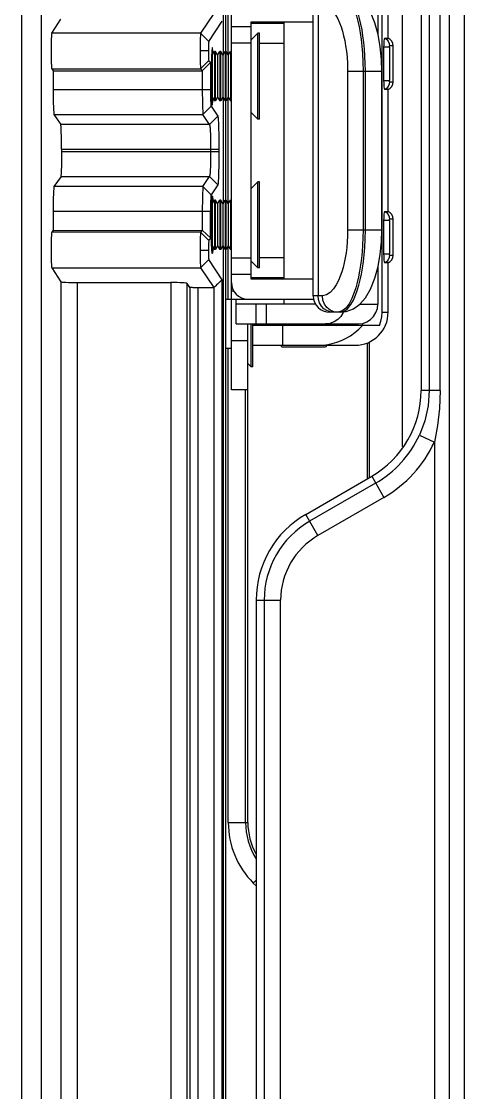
# Model space of a CAD drawing. Header units: millimetres. Extents: x -3132 to 28633, y 682 to 5849.
# Drawn here: x -695.4 to -668.5, y 2300 to 2364.9 of the extents above; entities that cross this region are included whole.
import ezdxf

# ---------------------------------------------------------------- set-up
doc = ezdxf.new("R2010")
doc.units = ezdxf.units.MM

msp = doc.modelspace()

# ---------------------------------------------------------------- linework, layer by layer
at = {"linetype": 'Continuous'}
for p, q in [((-669.454, 1998.486), (-669.454, 2425.883)), ((-668.537, 1997.445), (-668.537, 2425.883)), ((-683.17, 2415.058), (-683.17, 2362.824)), ((-695.402, 2411.041), (-695.402, 2104.595)), ((-672.311, 2339.121), (-672.311, 2406.607)), ((-683.032, 2405.831), (-683.032, 2363.058)), ((-670.683, 2404.047), (-670.683, 2342.522)), ((-670.027, 2342.522), (-670.027, 2404.047)), ((-671.17, 2403.113), (-671.17, 2342.522)), ((-694.176, 2105.401), (-694.176, 2378.386)), ((-682.675, 2342.558), (-682.675, 2371.558)), ((-673.537, 2347.258), (-673.537, 2366.858)), ((-673.171, 2363.858), (-673.171, 2366.858)), ((-682.864, 2362.824), (-682.864, 2366.058)), ((-677.714, 2348.258), (-677.714, 2365.858)), ((-677.417, 2365.858), (-677.417, 2348.258)), ((-673.793, 2366.358), (-673.793, 2364.129)), ((-683.732, 2365.364), (-684.544, 2364.167)), ((-693.564, 2364.167), (-693.004, 2365.007)), ((-684.043, 2363.666), (-683.224, 2364.897)), ((-681.475, 2364.558), (-682.675, 2364.558)), ((-681.475, 2349.258), (-681.475, 2364.858)), ((-681.475, 2364.858), (-677.714, 2364.858)), ((-679.486, 2364.758), (-681.475, 2364.758)), ((-681.375, 2364.758), (-681.375, 2364.858)), ((-679.486, 2364.858), (-679.486, 2349.258)), ((-684.544, 2364.167), (-693.564, 2364.167)), ((-684.043, 2363.666), (-684.544, 2364.167)), ((-681.075, 2364.158), (-681.475, 2363.755)), ((-681.075, 2358.958), (-681.075, 2364.158)), ((-680.975, 2364.158), (-681.075, 2364.158)), ((-680.975, 2358.958), (-680.975, 2364.158)), ((-673.383, 2363.858), (-673.171, 2363.858)), ((-684.061, 2363.179), (-684.062, 2363.086)), ((-684.06, 2363.3), (-684.061, 2363.24)), ((-684.061, 2363.24), (-684.061, 2363.179)), ((-684.058, 2363.417), (-684.06, 2363.359)), ((-684.06, 2363.359), (-684.06, 2363.3)), ((-684.057, 2363.471), (-684.058, 2363.417)), ((-681.475, 2363.558), (-682.675, 2363.558)), ((-680.975, 2363.558), (-679.486, 2363.558)), ((-673.443, 2363.308), (-673.443, 2361.308)), ((-673.094, 2363.308), (-673.443, 2363.308)), ((-673.094, 2363.308), (-673.094, 2361.308)), ((-672.871, 2363.4), (-673.084, 2363.4)), ((-672.871, 2361.216), (-672.871, 2363.4)), ((-684.062, 2363.086), (-684.563, 2363.086)), ((-683.834, 2362.824), (-683.873, 2362.89)), ((-683.834, 2362.824), (-683.699, 2363.058)), ((-683.834, 2362.824), (-683.834, 2360.292)), ((-683.699, 2363.058), (-683.699, 2360.058)), ((-683.645, 2363.058), (-683.699, 2363.058)), ((-683.645, 2360.058), (-683.645, 2363.058)), ((-683.51, 2362.824), (-683.645, 2363.058)), ((-683.51, 2362.824), (-683.374, 2363.058)), ((-683.51, 2362.824), (-683.51, 2360.292)), ((-683.374, 2363.058), (-683.374, 2360.058)), ((-683.32, 2363.058), (-683.374, 2363.058)), ((-683.32, 2360.058), (-683.32, 2363.058)), ((-683.185, 2362.824), (-683.32, 2363.058)), ((-683.185, 2362.824), (-683.05, 2363.058)), ((-683.185, 2362.824), (-683.185, 2360.292)), ((-683.05, 2363.058), (-683.05, 2360.058)), ((-682.996, 2363.058), (-683.05, 2363.058)), ((-682.996, 2360.058), (-682.996, 2363.058)), ((-682.86, 2362.824), (-682.996, 2363.058)), ((-682.86, 2362.824), (-682.725, 2363.058)), ((-682.86, 2362.824), (-682.86, 2360.292)), ((-682.725, 2363.058), (-682.725, 2360.058)), ((-682.675, 2363.058), (-682.725, 2363.058)), ((-693.564, 2362.006), (-684.544, 2362.006)), ((-693.564, 2362.006), (-693.477, 2361.875)), ((-693.477, 2361.907), (-693.477, 2360.741)), ((-693.477, 2361.875), (-684.44, 2361.874)), ((-684.544, 2362.006), (-684.063, 2362.486)), ((-684.544, 2362.006), (-684.444, 2361.887)), ((-683.939, 2362.389), (-684.44, 2361.883)), ((-684.44, 2361.883), (-684.44, 2360.741)), ((-683.92, 2362.369), (-684.063, 2362.486)), ((-675.629, 2361.858), (-675.629, 2352.258)), ((-675.629, 2361.858), (-673.55, 2361.858)), ((-674.694, 2361.858), (-674.694, 2352.258)), ((-674.55, 2352.258), (-674.55, 2361.858)), ((-673.55, 2352.258), (-673.55, 2361.858)), ((-673.443, 2361.308), (-673.094, 2361.308)), ((-673.084, 2361.216), (-672.871, 2361.216)), ((-683.939, 2360.741), (-693.477, 2360.741)), ((-683.939, 2360.56), (-683.938, 2360.45)), ((-673.171, 2360.758), (-673.383, 2360.758)), ((-673.171, 2353.358), (-673.171, 2360.758)), ((-683.938, 2360.45), (-683.936, 2360.341)), ((-683.936, 2360.341), (-683.934, 2360.234)), ((-683.934, 2360.234), (-683.932, 2360.133)), ((-683.932, 2360.133), (-683.93, 2360.07)), ((-683.93, 2360.07), (-683.928, 2360.011)), ((-683.928, 2360.011), (-683.926, 2359.957)), ((-683.926, 2359.957), (-683.924, 2359.909)), ((-683.834, 2360.292), (-683.873, 2360.225)), ((-683.834, 2360.292), (-683.699, 2360.058)), ((-683.804, 2360.049), (-683.796, 2360.227)), ((-683.645, 2360.058), (-683.699, 2360.058)), ((-683.51, 2360.292), (-683.645, 2360.058)), ((-683.51, 2360.292), (-683.374, 2360.058)), ((-683.32, 2360.058), (-683.374, 2360.058)), ((-683.185, 2360.292), (-683.32, 2360.058)), ((-683.185, 2360.292), (-683.05, 2360.058)), ((-683.17, 2360.292), (-683.17, 2353.824)), ((-682.996, 2360.058), (-683.05, 2360.058)), ((-683.032, 2360.058), (-683.032, 2358.465)), ((-682.86, 2360.292), (-682.996, 2360.058)), ((-682.864, 2353.824), (-682.864, 2360.292)), ((-682.86, 2360.292), (-682.725, 2360.058)), ((-682.675, 2360.058), (-682.725, 2360.058)), ((-684.413, 2359.463), (-684.411, 2359.399)), ((-683.906, 2359.744), (-684.407, 2359.243)), ((-683.906, 2359.744), (-683.499, 2359.133)), ((-681.075, 2358.958), (-681.475, 2359.361)), ((-693.427, 2359.243), (-684.407, 2359.243)), ((-693.427, 2359.243), (-693.02, 2358.632)), ((-684, 2358.632), (-693.02, 2358.632)), ((-684, 2358.632), (-684.407, 2359.243)), ((-683.499, 2359.133), (-684, 2358.632)), ((-683.467, 2358.857), (-683.463, 2358.782)), ((-683.463, 2358.782), (-683.459, 2358.699)), ((-683.459, 2358.699), (-683.456, 2358.608)), ((-683.456, 2358.608), (-683.452, 2358.509)), ((-680.975, 2358.958), (-681.075, 2358.958)), ((-683.945, 2358.035), (-683.943, 2357.947)), ((-683.452, 2358.509), (-683.449, 2358.404)), ((-683.449, 2358.404), (-683.446, 2358.293)), ((-683.446, 2358.293), (-683.443, 2358.178)), ((-683.443, 2358.178), (-683.441, 2358.06)), ((-683.441, 2358.06), (-683.439, 2357.938)), ((-683.032, 2358.464), (-683.032, 2355.652)), ((-683.943, 2357.947), (-683.942, 2357.856)), ((-683.942, 2357.856), (-683.941, 2357.76)), ((-683.937, 2357.349), (-683.936, 2357.242)), ((-683.439, 2357.938), (-683.437, 2357.815)), ((-683.437, 2357.815), (-683.436, 2357.691)), ((-683.436, 2357.691), (-683.434, 2357.567)), ((-683.434, 2357.567), (-683.434, 2357.442)), ((-683.434, 2357.442), (-683.433, 2357.319)), ((-683.433, 2357.319), (-683.433, 2357.196)), ((-692.97, 2357.134), (-692.97, 2356.981)), ((-692.97, 2357.134), (-683.433, 2357.134)), ((-683.433, 2356.981), (-692.97, 2356.981)), ((-683.938, 2356.71), (-683.94, 2356.397)), ((-683.937, 2356.818), (-683.938, 2356.71)), ((-683.936, 2357.242), (-683.934, 2357.134)), ((-683.934, 2357.134), (-683.934, 2356.981)), ((-683.433, 2356.735), (-683.434, 2356.611)), ((-683.433, 2357.196), (-683.433, 2356.859)), ((-683.433, 2356.859), (-683.433, 2356.735)), ((-683.941, 2356.299), (-683.943, 2356.203)), ((-683.94, 2356.397), (-683.941, 2356.299)), ((-683.44, 2356.117), (-683.442, 2355.997)), ((-683.438, 2356.239), (-683.44, 2356.117)), ((-683.436, 2356.362), (-683.438, 2356.239)), ((-683.435, 2356.487), (-683.436, 2356.362)), ((-683.434, 2356.611), (-683.435, 2356.487)), ((-692.995, 2355.483), (-693.427, 2354.872)), ((-692.995, 2355.483), (-684, 2355.483)), ((-684.407, 2354.872), (-684, 2355.483)), ((-683.499, 2354.983), (-684, 2355.483)), ((-683.458, 2355.462), (-683.461, 2355.374)), ((-683.454, 2355.557), (-683.458, 2355.462)), ((-683.451, 2355.659), (-683.454, 2355.557)), ((-683.447, 2355.767), (-683.451, 2355.659)), ((-683.445, 2355.88), (-683.447, 2355.767)), ((-683.442, 2355.997), (-683.445, 2355.88)), ((-683.032, 2355.65), (-683.032, 2354.058)), ((-684.407, 2354.872), (-693.427, 2354.872)), ((-683.906, 2354.372), (-684.407, 2354.872)), ((-683.499, 2354.983), (-683.906, 2354.372)), ((-681.075, 2355.158), (-681.475, 2354.755)), ((-681.075, 2349.958), (-681.075, 2355.158)), ((-680.975, 2355.158), (-681.075, 2355.158)), ((-680.975, 2349.958), (-680.975, 2355.158)), ((-683.929, 2354.076), (-683.931, 2354.015)), ((-683.927, 2354.132), (-683.929, 2354.076)), ((-683.834, 2353.824), (-683.699, 2354.058)), ((-683.804, 2354.067), (-683.796, 2353.889)), ((-683.699, 2354.058), (-683.699, 2351.058)), ((-683.645, 2354.058), (-683.699, 2354.058)), ((-683.645, 2351.058), (-683.645, 2354.058)), ((-683.51, 2353.824), (-683.645, 2354.058)), ((-683.51, 2353.824), (-683.374, 2354.058)), ((-683.374, 2354.058), (-683.374, 2351.058)), ((-683.32, 2354.058), (-683.374, 2354.058)), ((-683.32, 2351.058), (-683.32, 2354.058)), ((-683.185, 2353.824), (-683.32, 2354.058)), ((-683.185, 2353.824), (-683.05, 2354.058)), ((-683.05, 2354.058), (-683.05, 2351.058)), ((-682.996, 2354.058), (-683.05, 2354.058)), ((-682.996, 2351.058), (-682.996, 2354.058)), ((-682.86, 2353.824), (-682.996, 2354.058)), ((-682.86, 2353.824), (-682.725, 2354.058)), ((-682.725, 2354.058), (-682.725, 2351.058)), ((-682.675, 2354.058), (-682.725, 2354.058)), ((-684.427, 2353.976), (-684.436, 2353.605)), ((-683.938, 2353.629), (-683.939, 2353.52)), ((-683.939, 2353.52), (-683.939, 2353.375)), ((-683.937, 2353.739), (-683.938, 2353.629)), ((-683.935, 2353.846), (-683.937, 2353.739)), ((-683.933, 2353.949), (-683.935, 2353.846)), ((-683.931, 2354.015), (-683.933, 2353.949)), ((-683.834, 2353.824), (-683.873, 2353.89)), ((-683.834, 2353.824), (-683.834, 2351.292)), ((-683.51, 2353.824), (-683.51, 2351.292)), ((-683.185, 2353.824), (-683.185, 2351.292)), ((-682.86, 2353.824), (-682.86, 2351.292)), ((-693.477, 2353.375), (-693.477, 2352.208)), ((-693.477, 2353.375), (-683.939, 2353.375)), ((-684.44, 2353.375), (-684.44, 2352.225)), ((-683.939, 2351.727), (-683.939, 2353.375)), ((-673.443, 2352.808), (-673.443, 2350.808)), ((-673.094, 2352.808), (-673.443, 2352.808)), ((-673.383, 2353.358), (-673.171, 2353.358)), ((-673.094, 2352.808), (-673.094, 2350.808)), ((-672.871, 2352.9), (-673.084, 2352.9)), ((-672.871, 2350.716), (-672.871, 2352.9)), ((-693.477, 2352.241), (-693.564, 2352.11)), ((-684.544, 2352.11), (-693.564, 2352.11)), ((-693.477, 2352.208), (-684.44, 2352.225)), ((-684.44, 2352.225), (-684.544, 2352.11)), ((-684.056, 2351.623), (-684.544, 2352.11)), ((-683.92, 2351.746), (-684.44, 2352.225)), ((-675.629, 2352.258), (-673.55, 2352.258)), ((-684.056, 2351.623), (-683.92, 2351.746)), ((-684.563, 2351.03), (-684.062, 2351.03)), ((-684.062, 2351.03), (-684.061, 2350.936)), ((-684.061, 2350.936), (-684.061, 2350.876)), ((-684.061, 2350.876), (-684.06, 2350.816)), ((-684.06, 2350.816), (-684.06, 2350.756)), ((-683.834, 2351.292), (-683.873, 2351.225)), ((-683.834, 2351.292), (-683.699, 2351.058)), ((-683.645, 2351.058), (-683.699, 2351.058)), ((-683.51, 2351.292), (-683.645, 2351.058)), ((-683.51, 2351.292), (-683.374, 2351.058)), ((-683.32, 2351.058), (-683.374, 2351.058)), ((-683.185, 2351.292), (-683.32, 2351.058)), ((-683.185, 2351.292), (-683.05, 2351.058)), ((-683.17, 2351.292), (-683.17, 2122.824)), ((-682.996, 2351.058), (-683.05, 2351.058)), ((-683.032, 2351.058), (-683.032, 2246.396)), ((-682.86, 2351.292), (-682.996, 2351.058)), ((-682.864, 2348.058), (-682.864, 2351.292)), ((-682.86, 2351.292), (-682.725, 2351.058)), ((-682.675, 2351.058), (-682.725, 2351.058)), ((-684.544, 2349.949), (-684.043, 2350.449)), ((-684.06, 2350.756), (-684.058, 2350.699)), ((-684.058, 2350.699), (-684.057, 2350.645)), ((-684.057, 2350.645), (-684.055, 2350.596)), ((-683.224, 2349.219), (-684.043, 2350.449)), ((-682.675, 2350.558), (-681.475, 2350.558)), ((-681.075, 2349.958), (-681.475, 2350.361)), ((-679.486, 2350.558), (-680.975, 2350.558)), ((-673.443, 2350.808), (-673.094, 2350.808)), ((-673.171, 2350.258), (-673.383, 2350.258)), ((-673.171, 2347.258), (-673.171, 2350.258)), ((-673.084, 2350.716), (-672.871, 2350.716)), ((-693.564, 2349.949), (-684.544, 2349.949)), ((-693.564, 2349.949), (-693.004, 2349.108)), ((-684.544, 2349.949), (-683.732, 2348.752)), ((-682.675, 2349.558), (-681.475, 2349.558)), ((-680.975, 2349.958), (-681.075, 2349.958)), ((-673.793, 2349.986), (-673.793, 2347.758)), ((-693.004, 2349.108), (-693.004, 2125.007)), ((-692.005, 2125.058), (-692.005, 2349.058)), ((-692.005, 2349.058), (-686.346, 2349.058)), ((-686.346, 2349.058), (-686.346, 2125.058)), ((-685.346, 2125.108), (-685.346, 2349.007)), ((-685.188, 2348.769), (-685.346, 2349.007)), ((-683.569, 2348.913), (-683.621, 2348.862)), ((-683.52, 2348.961), (-683.569, 2348.913)), ((-683.474, 2349.004), (-683.52, 2348.961)), ((-683.433, 2349.044), (-683.474, 2349.004)), ((-683.395, 2349.078), (-683.433, 2349.044)), ((-683.224, 2124.897), (-683.224, 2349.219)), ((-681.475, 2349.358), (-679.486, 2349.358)), ((-677.714, 2349.258), (-681.475, 2349.258)), ((-681.375, 2349.258), (-681.375, 2349.358)), ((-685.188, 2348.769), (-685.188, 2125.347)), ((-684.955, 2348.748), (-684.994, 2348.749)), ((-684.914, 2348.746), (-684.955, 2348.748)), ((-684.871, 2348.745), (-684.914, 2348.746)), ((-684.827, 2348.744), (-684.871, 2348.745)), ((-684.781, 2348.744), (-684.827, 2348.744)), ((-684.735, 2348.744), (-684.781, 2348.744)), ((-683.732, 2348.743), (-684.735, 2348.744)), ((-684.688, 2125.372), (-684.688, 2348.743)), ((-683.676, 2348.808), (-683.732, 2348.752)), ((-683.732, 2348.752), (-683.732, 2125.364)), ((-683.621, 2348.862), (-683.676, 2348.808)), ((-682.675, 2348.558), (-682.535, 2348.558)), ((-677.158, 2348.258), (-677.714, 2348.258)), ((-683.025, 2348.058), (-677.695, 2348.058)), ((-682.375, 2346.558), (-682.375, 2348.058)), ((-677.573, 2347.758), (-682.375, 2347.758)), ((-681.175, 2346.558), (-681.175, 2347.758)), ((-680.57, 2347.758), (-680.57, 2346.558)), ((-679.486, 2348.058), (-679.486, 2347.758)), ((-674.886, 2347.758), (-673.793, 2347.758)), ((-676.078, 2347.258), (-676.714, 2347.258)), ((-676.483, 2347.258), (-676.691, 2347.283)), ((-675.971, 2347.327), (-676.224, 2347.258)), ((-673.537, 2347.258), (-673.171, 2347.258)), ((-682.375, 2346.558), (-674.978, 2346.558)), ((-681.675, 2342.558), (-681.675, 2346.558)), ((-681.475, 2343.958), (-681.475, 2346.558)), ((-681.375, 2343.958), (-681.375, 2346.558)), ((-673.702, 2346.458), (-681.375, 2346.458)), ((-679.556, 2345.258), (-679.556, 2346.458)), ((-679.486, 2346.558), (-679.486, 2346.458)), ((-677.086, 2346.558), (-677.086, 2346.458)), ((-674.722, 2346.587), (-674.722, 2346.458)), ((-682.675, 2345.058), (-683.025, 2345.058)), ((-682.864, 2316.355), (-682.864, 2345.058)), ((-682.675, 2345.558), (-681.675, 2345.558)), ((-681.375, 2345.258), (-675.171, 2345.258)), ((-679.586, 2345.158), (-676.986, 2345.158)), ((-674.45, 2345.404), (-674.45, 2337.164)), ((-674.308, 2337.246), (-674.308, 2345.454)), ((-681.475, 2343.958), (-681.675, 2344.159)), ((-681.375, 2343.958), (-681.475, 2343.958)), ((-681.675, 2342.558), (-682.675, 2342.558)), ((-681.811, 2316.355), (-681.811, 2342.558)), ((-681.676, 2316.355), (-681.676, 2342.558)), ((-670.027, 2342.522), (-671.17, 2342.522)), ((-671.279, 2339.817), (-670.37, 2339.4)), ((-670.37, 2339.4), (-670.37, 2134.716)), ((-678.17, 2335.016), (-674.17, 2337.326)), ((-674.17, 2337.326), (-673.429, 2336.042)), ((-673.929, 2336.907), (-677.929, 2334.598)), ((-673.429, 2336.042), (-677.429, 2333.733)), ((-677.429, 2333.733), (-678.17, 2335.016)), ((-681.17, 2329.82), (-681.17, 2251.954)), ((-681.17, 2329.82), (-679.688, 2329.82)), ((-680.687, 2329.82), (-680.687, 2144.295)), ((-679.688, 2144.295), (-679.688, 2329.82)), ((-682.864, 2316.355), (-681.676, 2316.355)), ((-681.17, 2312.861), (-681.345, 2312.686)), ((-681.345, 2312.686), (-681.17, 2312.512))]:
    msp.add_line(p, q, dxfattribs=at)
for points in [[(-676.224, 2366.858), (-675.978, 2366.793), (-675.765, 2366.627), (-675.581, 2366.394), (-675.425, 2366.122), (-675.295, 2365.831), (-675.187, 2365.532), (-675.093, 2365.224), (-675.01, 2364.899), (-674.935, 2364.55), (-674.869, 2364.179), (-674.813, 2363.788), (-674.767, 2363.378), (-674.73, 2362.934), (-674.705, 2362.434), (-674.694, 2361.858)], [(-674.55, 2361.858), (-674.557, 2362.339), (-674.576, 2362.782), (-674.606, 2363.204), (-674.647, 2363.607), (-674.697, 2363.995), (-674.756, 2364.366), (-674.825, 2364.717), (-674.902, 2365.05), (-674.992, 2365.375), (-675.101, 2365.701), (-675.235, 2366.027), (-675.399, 2366.336), (-675.597, 2366.603), (-675.826, 2366.789), (-676.079, 2366.858)], [(-673.55, 2361.858), (-673.573, 2362.576), (-673.648, 2363.337), (-673.779, 2364.077), (-673.972, 2364.785), (-674.237, 2365.445), (-674.55, 2365.974), (-674.89, 2366.363), (-675.278, 2366.646), (-675.703, 2366.813), (-676.078, 2366.858)], [(-677.158, 2365.858), (-676.912, 2365.806), (-676.699, 2365.674), (-676.515, 2365.487), (-676.359, 2365.269), (-676.229, 2365.036), (-676.121, 2364.797), (-676.027, 2364.551), (-675.944, 2364.291), (-675.869, 2364.011), (-675.803, 2363.715), (-675.747, 2363.402), (-675.701, 2363.074), (-675.664, 2362.719), (-675.639, 2362.319), (-675.629, 2361.858)], [(-684.544, 2364.167), (-684.55, 2364.069), (-684.559, 2363.829), (-684.56, 2363.484), (-684.563, 2363.086)], [(-673.383, 2363.858), (-673.397, 2363.839), (-673.412, 2363.784), (-673.424, 2363.697), (-673.434, 2363.584), (-673.44, 2363.451), (-673.443, 2363.308)], [(-673.383, 2363.858), (-673.261, 2363.782), (-673.167, 2363.676), (-673.106, 2363.545), (-673.084, 2363.4)], [(-684.043, 2363.666), (-684.044, 2363.665), (-684.045, 2363.661), (-684.046, 2363.656), (-684.048, 2363.648), (-684.049, 2363.639), (-684.05, 2363.627), (-684.051, 2363.614), (-684.052, 2363.599), (-684.053, 2363.582), (-684.054, 2363.563), (-684.054, 2363.542), (-684.055, 2363.52), (-684.057, 2363.471)], [(-683.837, 2363.306), (-683.846, 2363.279), (-683.866, 2363.067)], [(-683.796, 2362.889), (-683.804, 2363.075), (-683.824, 2363.283), (-683.837, 2363.306)], [(-673.094, 2363.308), (-673.093, 2363.343), (-673.091, 2363.373), (-673.088, 2363.393), (-673.084, 2363.4)], [(-684.563, 2363.086), (-684.56, 2362.688), (-684.559, 2362.343), (-684.55, 2362.104), (-684.544, 2362.006)], [(-684.062, 2363.086), (-684.059, 2362.792), (-684.053, 2362.595), (-684.043, 2362.467)], [(-683.866, 2363.067), (-683.882, 2362.665), (-683.892, 2362.134), (-683.896, 2361.558)], [(-683.939, 2362.389), (-683.939, 2360.705), (-683.939, 2360.56)], [(-683.896, 2361.558), (-683.892, 2360.963), (-683.881, 2360.432)], [(-673.443, 2361.308), (-673.441, 2361.166), (-673.434, 2361.033), (-673.424, 2360.92), (-673.412, 2360.832), (-673.398, 2360.777), (-673.383, 2360.758)], [(-673.084, 2361.216), (-673.105, 2361.074), (-673.164, 2360.945), (-673.259, 2360.836), (-673.383, 2360.758)], [(-673.084, 2361.216), (-673.088, 2361.223), (-673.091, 2361.243), (-673.093, 2361.273), (-673.094, 2361.308)], [(-684.44, 2360.741), (-684.438, 2360.629), (-684.436, 2360.51)], [(-684.436, 2360.51), (-684.427, 2360.14), (-684.425, 2360.022)], [(-684.425, 2360.022), (-684.422, 2359.805), (-684.42, 2359.708), (-684.418, 2359.618), (-684.413, 2359.463)], [(-683.924, 2359.909), (-683.923, 2359.887), (-683.921, 2359.867), (-683.92, 2359.848), (-683.919, 2359.83), (-683.918, 2359.815), (-683.916, 2359.8), (-683.915, 2359.788), (-683.914, 2359.777), (-683.913, 2359.768), (-683.911, 2359.76), (-683.91, 2359.753), (-683.909, 2359.749), (-683.908, 2359.745), (-683.906, 2359.744)], [(-683.881, 2360.432), (-683.865, 2360.041), (-683.845, 2359.833), (-683.837, 2359.81)], [(-683.837, 2359.81), (-683.824, 2359.836), (-683.804, 2360.049)], [(-684.411, 2359.399), (-684.41, 2359.304), (-684.409, 2359.273), (-684.408, 2359.253), (-684.407, 2359.243)], [(-684, 2358.632), (-683.998, 2358.629), (-683.997, 2358.623), (-683.995, 2358.615), (-683.993, 2358.606), (-683.991, 2358.595), (-683.988, 2358.581), (-683.986, 2358.566), (-683.983, 2358.549), (-683.98, 2358.531), (-683.977, 2358.51), (-683.975, 2358.488), (-683.972, 2358.466), (-683.97, 2358.444), (-683.967, 2358.422), (-683.965, 2358.397), (-683.963, 2358.369), (-683.96, 2358.338), (-683.958, 2358.304), (-683.955, 2358.27), (-683.953, 2358.234), (-683.951, 2358.197), (-683.95, 2358.159), (-683.948, 2358.119), (-683.946, 2358.077), (-683.945, 2358.035)], [(-683.499, 2359.133), (-683.497, 2359.13), (-683.495, 2359.125), (-683.493, 2359.118), (-683.491, 2359.108), (-683.488, 2359.097), (-683.486, 2359.083), (-683.484, 2359.067), (-683.482, 2359.049), (-683.48, 2359.028), (-683.478, 2359.005), (-683.476, 2358.98), (-683.474, 2358.953), (-683.471, 2358.923), (-683.469, 2358.891), (-683.467, 2358.857)], [(-683.941, 2357.76), (-683.939, 2357.61), (-683.939, 2357.559), (-683.937, 2357.349)], [(-692.97, 2356.981), (-692.977, 2356.254), (-692.995, 2355.709), (-693.02, 2355.483)], [(-683.934, 2356.981), (-683.935, 2356.927), (-683.937, 2356.818)], [(-683.943, 2356.203), (-683.944, 2356.113), (-683.946, 2356.069), (-683.947, 2356.026), (-683.948, 2355.985), (-683.95, 2355.945), (-683.952, 2355.906), (-683.954, 2355.869), (-683.956, 2355.833), (-683.958, 2355.799), (-683.961, 2355.768), (-683.963, 2355.741), (-683.965, 2355.717), (-683.967, 2355.696), (-683.969, 2355.675), (-683.972, 2355.654), (-683.974, 2355.631), (-683.977, 2355.609), (-683.98, 2355.588), (-683.983, 2355.568), (-683.985, 2355.551), (-683.988, 2355.536), (-683.991, 2355.522), (-683.993, 2355.51), (-683.995, 2355.501), (-683.997, 2355.493), (-683.998, 2355.487), (-684, 2355.483)], [(-683.461, 2355.374), (-683.465, 2355.295), (-683.467, 2355.259), (-683.469, 2355.224), (-683.471, 2355.192), (-683.474, 2355.163), (-683.476, 2355.135), (-683.478, 2355.11), (-683.48, 2355.087), (-683.482, 2355.067), (-683.484, 2355.049), (-683.486, 2355.033), (-683.488, 2355.019), (-683.491, 2355.007), (-683.493, 2354.998), (-683.495, 2354.991), (-683.497, 2354.986), (-683.499, 2354.983)], [(-684.41, 2354.812), (-684.411, 2354.716), (-684.413, 2354.652), (-684.418, 2354.498)], [(-684.407, 2354.872), (-684.408, 2354.862), (-684.409, 2354.843), (-684.41, 2354.812)], [(-684.422, 2354.31), (-684.425, 2354.094), (-684.427, 2353.976)], [(-684.418, 2354.498), (-684.42, 2354.408), (-684.422, 2354.31)], [(-683.906, 2354.372), (-683.908, 2354.37), (-683.909, 2354.367), (-683.91, 2354.362), (-683.911, 2354.356), (-683.913, 2354.348), (-683.914, 2354.339), (-683.915, 2354.328), (-683.916, 2354.315), (-683.918, 2354.301), (-683.919, 2354.285), (-683.92, 2354.268), (-683.921, 2354.249), (-683.923, 2354.229), (-683.924, 2354.207), (-683.925, 2354.183), (-683.927, 2354.132)], [(-683.881, 2353.685), (-683.865, 2354.076), (-683.845, 2354.283), (-683.837, 2354.306)], [(-683.837, 2354.306), (-683.824, 2354.279), (-683.804, 2354.067)], [(-684.436, 2353.605), (-684.438, 2353.487), (-684.44, 2353.375)], [(-683.896, 2352.558), (-683.892, 2353.157), (-683.881, 2353.685)], [(-673.383, 2353.358), (-673.397, 2353.339), (-673.412, 2353.284), (-673.424, 2353.197), (-673.434, 2353.084), (-673.44, 2352.951), (-673.443, 2352.808)], [(-673.383, 2353.358), (-673.261, 2353.282), (-673.167, 2353.176), (-673.106, 2353.045), (-673.084, 2352.9)], [(-673.094, 2352.808), (-673.093, 2352.843), (-673.091, 2352.873), (-673.088, 2352.893), (-673.084, 2352.9)], [(-684.544, 2352.11), (-684.55, 2352.012), (-684.559, 2351.773), (-684.56, 2351.428), (-684.563, 2351.03)], [(-683.866, 2351.049), (-683.882, 2351.448), (-683.892, 2351.98), (-683.896, 2352.558)], [(-675.629, 2352.258), (-675.636, 2351.873), (-675.655, 2351.518), (-675.685, 2351.181), (-675.725, 2350.858), (-675.775, 2350.548), (-675.835, 2350.251), (-675.903, 2349.97), (-675.981, 2349.704), (-676.071, 2349.444), (-676.18, 2349.183), (-676.314, 2348.923), (-676.478, 2348.675), (-676.676, 2348.462), (-676.905, 2348.313), (-677.158, 2348.258)], [(-676.079, 2347.258), (-675.834, 2347.323), (-675.62, 2347.488), (-675.436, 2347.721), (-675.28, 2347.994), (-675.151, 2348.285), (-675.042, 2348.584), (-674.948, 2348.892), (-674.865, 2349.217), (-674.79, 2349.566), (-674.725, 2349.937), (-674.668, 2350.327), (-674.622, 2350.737), (-674.586, 2351.181), (-674.56, 2351.682), (-674.55, 2352.258)], [(-676.078, 2347.258), (-675.707, 2347.302), (-675.281, 2347.468), (-674.892, 2347.751), (-674.552, 2348.139), (-674.239, 2348.668), (-673.973, 2349.327), (-673.78, 2350.035), (-673.648, 2350.775), (-673.573, 2351.535), (-673.55, 2352.258)], [(-674.694, 2352.258), (-674.702, 2351.777), (-674.721, 2351.333), (-674.751, 2350.912), (-674.791, 2350.509), (-674.841, 2350.121), (-674.901, 2349.749), (-674.969, 2349.398), (-675.047, 2349.066), (-675.137, 2348.741), (-675.246, 2348.415), (-675.38, 2348.089), (-675.544, 2347.779), (-675.742, 2347.513), (-675.971, 2347.327)], [(-684.043, 2351.636), (-684.05, 2351.562), (-684.057, 2351.427), (-684.061, 2351.237), (-684.062, 2351.03)], [(-684.563, 2351.03), (-684.56, 2350.631), (-684.559, 2350.287), (-684.55, 2350.047), (-684.544, 2349.949)], [(-683.837, 2350.81), (-683.846, 2350.836), (-683.866, 2351.049)], [(-683.796, 2351.227), (-683.804, 2351.04), (-683.824, 2350.833), (-683.837, 2350.81)], [(-684.055, 2350.596), (-684.054, 2350.574), (-684.054, 2350.553), (-684.053, 2350.534), (-684.052, 2350.517), (-684.051, 2350.502), (-684.05, 2350.488), (-684.049, 2350.477), (-684.048, 2350.468), (-684.046, 2350.46), (-684.045, 2350.455), (-684.044, 2350.451), (-684.043, 2350.449)], [(-673.443, 2350.808), (-673.441, 2350.666), (-673.434, 2350.533), (-673.424, 2350.42), (-673.412, 2350.332), (-673.398, 2350.277), (-673.383, 2350.258)], [(-673.084, 2350.716), (-673.105, 2350.574), (-673.164, 2350.445), (-673.259, 2350.336), (-673.383, 2350.258)], [(-673.084, 2350.716), (-673.088, 2350.723), (-673.091, 2350.743), (-673.093, 2350.773), (-673.094, 2350.808)], [(-683.224, 2349.219), (-683.225, 2349.22), (-683.227, 2349.219), (-683.23, 2349.218), (-683.233, 2349.216), (-683.238, 2349.214), (-683.242, 2349.21), (-683.248, 2349.207), (-683.254, 2349.202), (-683.261, 2349.196), (-683.269, 2349.19), (-683.277, 2349.183), (-683.287, 2349.175), (-683.297, 2349.167), (-683.308, 2349.157), (-683.32, 2349.146), (-683.333, 2349.135), (-683.347, 2349.122), (-683.362, 2349.109), (-683.395, 2349.078)], [(-684.994, 2348.749), (-685.029, 2348.751), (-685.046, 2348.751), (-685.062, 2348.752), (-685.077, 2348.753), (-685.092, 2348.754), (-685.105, 2348.755), (-685.118, 2348.756), (-685.129, 2348.757), (-685.14, 2348.758), (-685.149, 2348.76), (-685.158, 2348.761), (-685.165, 2348.762), (-685.172, 2348.763), (-685.177, 2348.764), (-685.181, 2348.766), (-685.185, 2348.767), (-685.187, 2348.768), (-685.187, 2348.769)], [(-676.691, 2347.283), (-676.888, 2347.357), (-677.065, 2347.476), (-677.213, 2347.634), (-677.324, 2347.824), (-677.393, 2348.035), (-677.417, 2348.258)], [(-676.224, 2347.258), (-676.466, 2347.292), (-676.691, 2347.392), (-676.884, 2347.551), (-677.033, 2347.758), (-677.126, 2347.999), (-677.158, 2348.258)], [(-674.978, 2346.558), (-674.713, 2346.588), (-674.463, 2346.677), (-674.239, 2346.82), (-674.052, 2347.009), (-673.911, 2347.236), (-673.823, 2347.49), (-673.793, 2347.758)], [(-675.881, 2347.281), (-675.897, 2347.236), (-676.038, 2347.009), (-676.224, 2346.82), (-676.448, 2346.677), (-676.699, 2346.588), (-676.964, 2346.558)], [(-673.702, 2346.458), (-673.61, 2346.716), (-673.555, 2346.984), (-673.537, 2347.258)], [(-677.351, 2345.258), (-677.096, 2345.269), (-676.831, 2345.302), (-676.559, 2345.358), (-676.282, 2345.44), (-676.003, 2345.547), (-675.726, 2345.681), (-675.455, 2345.84), (-675.195, 2346.024), (-674.953, 2346.231), (-674.732, 2346.458)], [(-676.583, 2346.558), (-676.534, 2346.522), (-676.425, 2346.474), (-676.319, 2346.458)], [(-670.683, 2342.522), (-670.751, 2341.592), (-670.952, 2340.684), (-671.279, 2339.817)], [(-670.027, 2342.522), (-670.067, 2341.437), (-670.183, 2340.394), (-670.37, 2339.4)]]:
    msp.add_lwpolyline(points, dxfattribs=at)
for centre, radius, start, end in [((-673.371, 2363.4), 0.5, 0, 66.42182), ((-673.371, 2361.216), 0.5, 293.57818, 0), ((-673.371, 2352.9), 0.5, 0, 66.42182), ((-673.371, 2350.716), 0.5, 293.57818, 0), ((-681.675, 2349.058), 1, 180, 270), ((-676.714, 2348.258), 1, 180, 270), ((-675.171, 2347.258), 2, 270, 0), ((-679.586, 2345.258), 0.1, 180, 269.92463), ((-676.986, 2345.258), 0.1, 270, 0), ((-677.17, 2342.522), 6, 300, 0), ((-677.17, 2342.522), 6.483, 300, 335.33801), ((-677.17, 2342.522), 7.483, 300, 335.33801), ((-675.17, 2329.82), 6, 120, 180), ((-675.17, 2329.82), 5.517, 120, 180), ((-675.17, 2329.82), 4.517, 120, 180), ((-677.676, 2316.355), 5.188, 180.00001, 225), ((-677.676, 2316.355), 4.134, 180, 211.96945), ((-677.676, 2316.355), 4, 180.00001, 208.88345)]:
    msp.add_arc(centre, radius, start, end, dxfattribs=at)
for centre, major_axis, ratio, start_param, end_param in [((-693.562, 2363.118), (0, 1.05), 0.034921, 0.05236, 1.601198), ((-693.562, 2363.054), (0, 1.05), 0.034921, 1.540394, 3.089233), ((-693.424, 2360.741), (0, 1.5), 0.034921, -4.712389, -3.193953), ((-693.023, 2357.134), (0, 1.5), 0.034921, -1.570796, -0.05236), ((-693.424, 2353.375), (0, 1.5), 0.034921, 0.05236, 1.570796), ((-693.562, 2351.061), (0, 1.05), 0.034921, 0.05236, 1.601198), ((-693.562, 2350.998), (0, 1.05), 0.034921, 1.540394, 3.089233), ((-692.005, 2349.11), (1, 0), 0.052408, -3.106686, -1.570796), ((-686.346, 2349.005), (1, 0), 0.052408, 0.034907, 1.570796)]:
    msp.add_ellipse(centre, major_axis=major_axis, ratio=ratio, start_param=start_param, end_param=end_param, dxfattribs=at)

doc.saveas('drawing.dxf')
